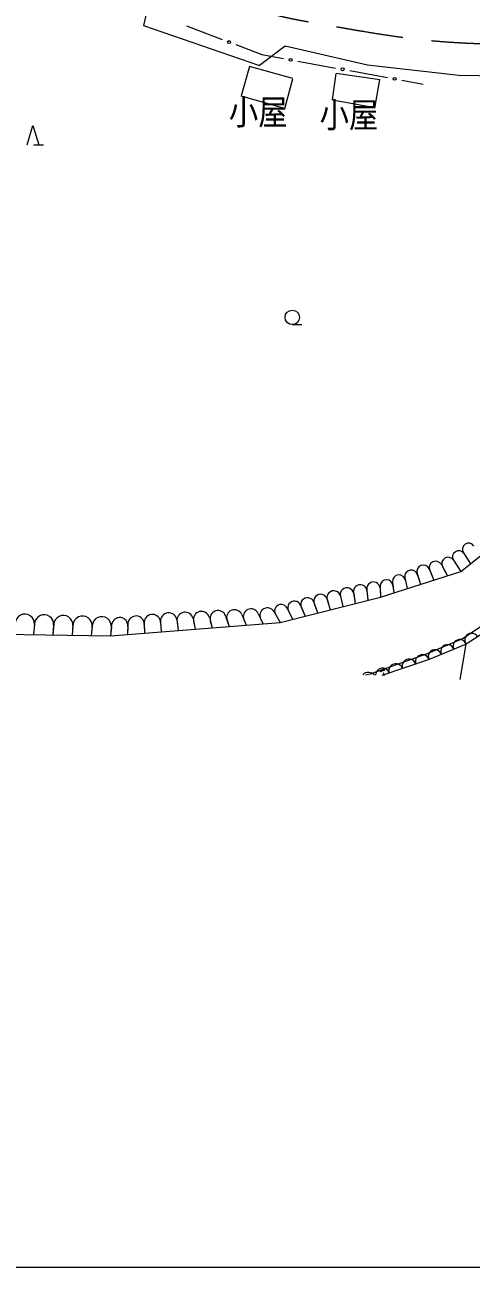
# Model space of a CAD drawing. Units: millimetres, scale not verified. Extents: x 40000 to 680000, y 20000 to 380000.
# Drawn here: x 473786 to 497006, y 205000 to 269538 of the extents above; entities that cross this region are included whole.
import ezdxf
from ezdxf.enums import TextEntityAlignment as Align

# ---------------------------------------------------------------- set-up
doc = ezdxf.new("R2010")
doc.units = ezdxf.units.MM
doc.header["$LTSCALE"] = 1000
doc.linetypes.add('CHAIN', pattern=[18.5, 12, -1.5, 3.5, -1.5])
for name, color, linetype, lineweight in [('M-BGD', 7, 'Continuous', 13), ('M-BMK', 2, 'CHAIN', 13), ('M-TTL-BAND', 7, 'Continuous', 13)]:
    doc.layers.add(name, color=color, linetype=linetype, lineweight=lineweight)
doc.styles.add('ＭＳ ゴシック', font='')
doc.styles.get('ＭＳ ゴシック').set_extended_font_data('MS Gothic')

msp = doc.modelspace()

# ---------------------------------------------------------------- linework, layer by layer
at = {"layer": 'M-BGD'}
for p, q in [((480253, 270783), (479961, 269510)), ((479961, 269510), (485992, 267433)), ((482191, 269485), (484060, 268775)), ((484762, 268509), (486122, 267992)), ((487321, 268423), (485992, 267433)), ((486122, 267992), (487244, 267788)), ((491606, 267451), (487321, 268423)), ((485466, 267367), (485044, 265848)), ((487721, 266743), (485466, 267367)), ((487982, 267654), (489950, 267296)), ((496358, 266914), (491606, 267451)), ((487307, 265199), (487733, 266740)), ((489791, 265642), (489987, 267018)), ((489977, 267020), (492261, 266694)), ((490688, 267161), (492655, 266803)), ((491986, 265205), (492261, 266694)), ((493393, 266669), (494515, 266465)), ((499321, 266863), (496358, 266914)), ((487307, 265199), (485039, 265829)), ((489791, 265642), (491992, 265236)), ((473907, 263310), (474207, 264310)), ((473907, 263310), (474207, 264310)), ((474207, 264310), (474507, 263310)), ((474257, 263310), (474757, 263310)), ((487700, 253966), (488200, 253966)), ((496463, 241134), (506000, 248750)), ((496599, 242115), (496970, 241539)), ((496628, 242070), (496970, 241539)), ((495455, 241497), (495767, 240913)), ((495512, 241390), (495767, 240913)), ((496084, 241726), (496463, 241134)), ((496085, 241724), (496463, 241134)), ((492283, 239812), (496463, 241134)), ((492283, 239812), (496463, 241134)), ((493547, 240826), (493676, 240253)), ((494190, 241034), (494373, 240473)), ((494218, 240947), (494373, 240473)), ((494821, 241272), (495070, 240693)), ((494849, 241206), (495070, 240693)), ((491579, 240193), (491630, 239648)), ((491582, 240160), (491630, 239648)), ((492266, 240399), (492283, 239812)), ((492270, 240282), (492283, 239812)), ((492907, 240609), (492980, 240032)), ((492935, 240389), (492980, 240032)), ((493584, 240665), (493676, 240253)), ((487061, 238497), (492283, 239812)), ((487061, 238497), (492283, 239812)), ((488821, 239545), (489019, 238990)), ((488843, 239485), (489019, 238990)), ((489513, 239702), (489672, 239155)), ((489518, 239685), (489672, 239155)), ((490203, 239862), (490325, 239319)), ((490203, 239861), (490325, 239319)), ((490891, 240025), (490978, 239483)), ((490896, 239995), (490978, 239483)), ((500223, 240071), (496561, 237639)), ((500319, 239670), (496741, 237363)), ((484230, 238826), (484415, 238287)), ((485073, 238899), (485297, 238357)), ((485914, 238973), (486179, 238427)), ((486752, 239050), (487061, 238497)), ((486826, 238917), (487061, 238497)), ((487432, 239235), (487714, 238662)), ((487498, 239101), (487714, 238662)), ((488127, 239389), (488367, 238826)), ((488170, 239290), (488367, 238826)), ((474288, 238426), (474246, 237860)), ((474286, 238394), (474246, 237860)), ((475290, 238395), (475245, 237844)), ((475286, 238356), (475245, 237844)), ((476291, 238364), (476244, 237828)), ((476287, 238318), (476244, 237828)), ((477292, 238333), (477242, 237812)), ((477287, 238280), (477242, 237812)), ((478241, 237796), (487061, 238497)), ((478303, 238393), (478241, 237796)), ((478287, 238242), (478241, 237796)), ((479149, 238447), (479123, 237866)), ((479141, 238282), (479123, 237866)), ((479996, 238504), (480005, 237936)), ((479998, 238385), (480005, 237936)), ((480846, 238533), (480887, 238006)), ((480849, 238493), (480887, 238006)), ((481691, 238626), (481769, 238077)), ((481703, 238544), (481769, 238077)), ((482539, 238690), (482651, 238147)), ((482565, 238560), (482651, 238147)), ((483385, 238757), (483533, 238217)), ((483433, 238581), (483533, 238217)), ((484305, 238609), (484415, 238287)), ((485179, 238643), (485297, 238357)), ((486054, 238685), (486179, 238427)), ((472631, 237886), (478241, 237796)), ((496561, 237639), (494670, 236847)), ((496741, 237363), (494814, 236564)), ((496439, 235521), (496741, 237363)), ((494670, 236847), (491831, 235837)), ((494814, 236564), (492357, 235730)), ((491515, 235773), (491831, 235837)), ((492267, 235944), (492539, 236035)), ((492502, 235722), (492449, 235879))]:
    msp.add_line(p, q, dxfattribs=at)
for centre, radius in [((484411, 268642), 75), ((487613, 267721), 75), ((490319, 267228), 75), ((493024, 266736), 75), ((487700, 254341), 375), ((487700, 254341), 375)]:
    msp.add_circle(centre, radius, dxfattribs=at)
for centre, radius, start, end in [((496357, 241897), 322, 32.64182, 212.45117), ((496870, 242289), 322, 32.83248, 212.63611), ((494511, 241139), 338, 23.24304, 198.0907), ((495158, 241339), 336, 28.10668, 203.24304), ((495805, 241547), 332, 32.6415, 208.10668), ((493247, 240621), 340, 7.44713, 181.92822), ((493886, 240871), 341, 12.95357, 187.57576), ((489858, 239784), 354, 12.67937, 196.23554), ((490547, 239939), 353, 9.0416, 192.67937), ((491235, 240103), 352, 9.1644, 192.85652), ((491923, 240249), 348, 5.47395, 189.19053), ((492600, 240378), 335, 1.88985, 176.32879), ((487809, 239254), 346, 23.01306, 206.2007), ((488492, 239427), 350, 19.68649, 203.01305), ((489174, 239603), 352, 16.23553, 199.68649), ((473786, 238427), 501, 356.19787, 176.59965), ((474787, 238393), 500, 355.79617, 176.20923), ((475788, 238358), 500, 355.38319, 175.80799), ((476789, 238324), 500, 354.95849, 175.39547), ((479572, 238403), 426, 357.5443, 174.07218), ((480422, 238485), 427, 1.021, 177.47059), ((481270, 238566), 425, 8.06817, 184.46479), ((482123, 238604), 424, 11.6968, 188.06818), ((482978, 238645), 422, 15.32175, 191.6968), ((483836, 238691), 417, 18.91429, 195.32176), ((484694, 238742), 411, 22.4472, 198.9143), ((485551, 238797), 403, 25.89592, 202.4472), ((486408, 238857), 394, 29.23949, 205.89593), ((487125, 239084), 342, 26.2007, 209.23951), ((477790, 238290), 500, 354.52161, 174.97125), ((478720, 238325), 423, 354.16668, 170.79479), ((496410, 237255), 349, 18.1806, 206.86402), ((497028, 237572), 355, 29.62493, 215.98489), ((495125, 236722), 349, 18.1806, 206.86402), ((495767, 236988), 349, 18.1806, 206.86402), ((493083, 235987), 365, 17.21002, 200.32039), ((493774, 236222), 365, 17.21002, 200.32039), ((494465, 236456), 365, 17.21002, 200.32039), ((491660, 235482), 415, 40.03114, 134.10754), ((492392, 235752), 365, 17.21002, 180.83298)]:
    msp.add_arc(centre, radius, start, end, dxfattribs=at)
at = {"layer": 'M-BMK'}
msp.add_open_spline([(460726, 282058), (470075, 277145), (472731, 275431), (480920, 272335), (483762, 271260), (485264, 270276), (488257, 269750), (492437, 269014), (494812, 268534), (499056, 268545), (500674, 268550), (501584, 268601), (503193, 268779), (509235, 269449), (512563, 270294), (518613, 270887), (522243, 271243), (524304, 270832), (527950, 270739), (539592, 270445), (543439, 269951), (557701, 268784)], degree=3, knots=[0, 0, 0, 0, 1, 1, 1, 2, 2, 2, 3, 3, 3, 4, 4, 4, 5, 5, 5, 6, 6, 6, 7, 7, 7, 7], dxfattribs=at)
at = {"layer": 'M-TTL-BAND'}
msp.add_line((40000, 205000), (579000, 205000), dxfattribs=at)

# ---------------------------------------------------------------- texts
at = {"layer": 'M-BGD', "style": 'ＭＳ ゴシック', "width": 0.85}
for p in [(484399, 263952), (489118, 263803)]:
    msp.add_text('小屋', height=1320, dxfattribs=at).set_placement(p, align=Align.BOTTOM_LEFT)

doc.saveas('drawing.dxf')
